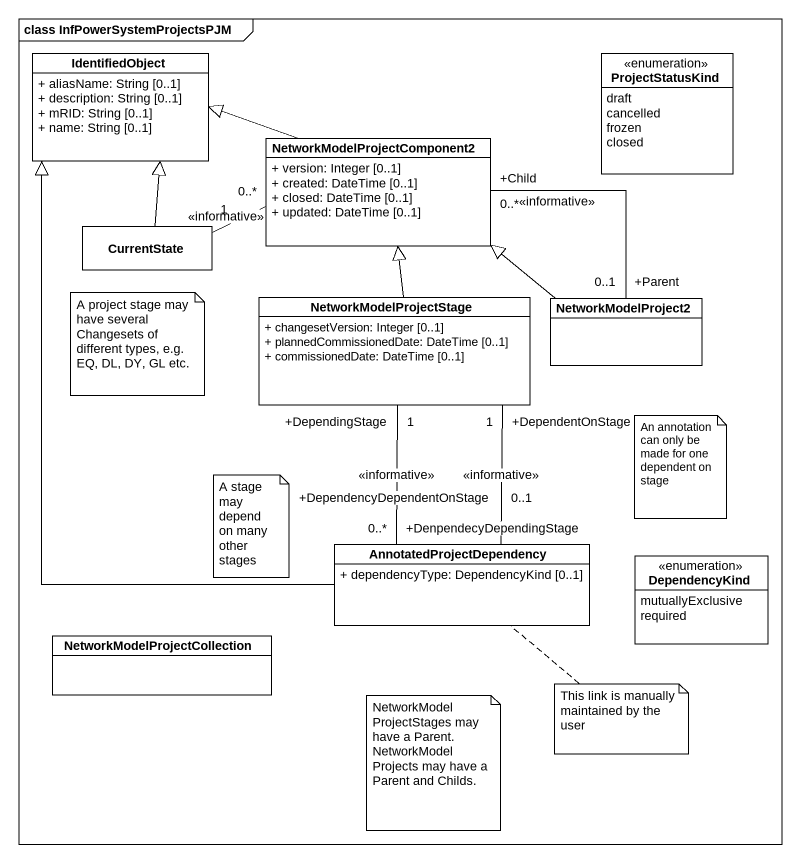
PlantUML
@startuml
mainframe class InfPowerSystemProjectsPJM
hide circle
hide empty members
skinparam classAttributeIconSize 0
class IdentifiedObject {
  + aliasName: String [0..1]
  + description: String [0..1]
  + mRID: String [0..1]
  + name: String [0..1]
}
enum ProjectStatusKind {
  draft
  cancelled
  frozen
  closed
}
class "NetworkModelProjectComponent2" as NetworkModelProjectComponent {
  + version: Integer [0..1]
  + created: DateTime [0..1]
  + closed: DateTime [0..1]
  + updated: DateTime [0..1]
}
class CurrentState
class NetworkModelProjectStage {
  + changesetVersion: Integer [0..1]
  + plannedCommissionedDate: DateTime [0..1]
  + commissionedDate: DateTime [0..1]
}
class NetworkModelProject2
class AnnotatedProjectDependency {
  + dependencyType: DependencyKind [0..1]
}
enum DependencyKind {
  mutuallyExclusive
  required
}
class "NetworkModelProjectCollection" as NetworkModelProjectCollectio
NetworkModelProjectComponent -left-|> IdentifiedObject
NetworkModelProjectComponent "0..*" -left- "1" CurrentState : <<informative>>
NetworkModelProjectComponent "+Child\n0..*" -right- "+Parent\n0..1" NetworkModelProject2 : <<informative>>
CurrentState -up-|> IdentifiedObject
NetworkModelProjectStage -up-|> NetworkModelProjectComponent
NetworkModelProject2 -left-|> NetworkModelProjectComponent
AnnotatedProjectDependency -up-|> IdentifiedObject
AnnotatedProjectDependency "+DenpendecyDependingStage\n0..*" -up- "+DependingStage\n1" NetworkModelProjectStage : <<informative>>
AnnotatedProjectDependency "+DependencyDependentOnStage\n0..1" -up- "+DependentOnStage\n1" NetworkModelProjectStage : <<informative>>
note as N1
  A project stage may have several Changesets of different types, e.g. EQ, DL, DY, GL etc.
end note
note as N2
  An annotation can only be made for one dependent on stage
end note
note as N3
  A stage may depend on many other stages
end note
note as N4
  NetworkModelProjectStages may have a Parent.
  NetworkModelProjects may have a Parent and Childs.
end note
note bottom of AnnotatedProjectDependency : This link is manually maintained by the user
@enduml
